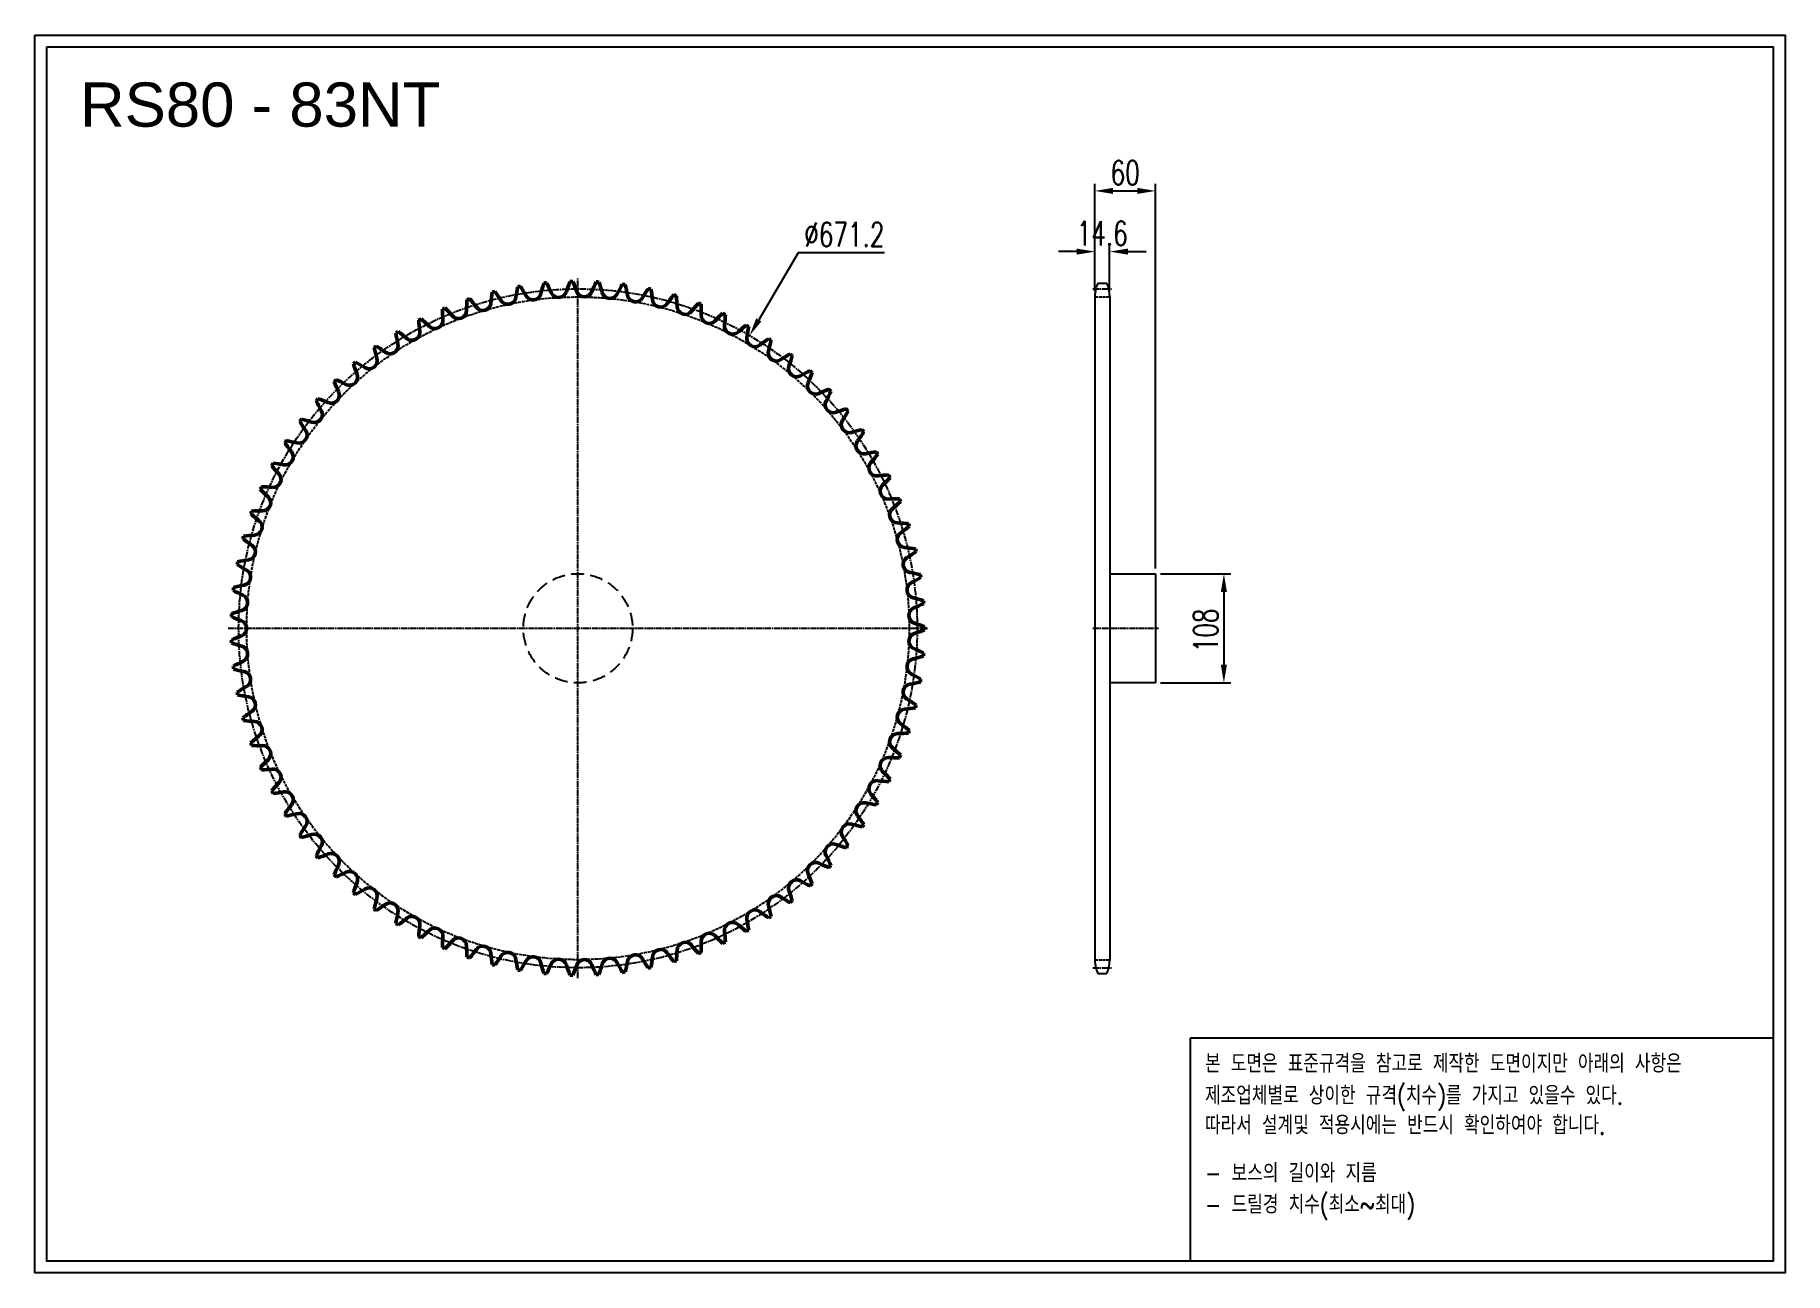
# Model space of a CAD drawing. Header units: millimetres. Extents: x -62107 to -60375, y 24798 to 26022.
import ezdxf

# ---------------------------------------------------------------- set-up
doc = ezdxf.new("R2010")
doc.units = ezdxf.units.MM
for name, pattern in [('AM_ISO02W050', [7.5, 6, -1.5]), ('AM_ISO02W050x2', [3.75, 3, -0.75]), ('AM_ISO08W050', [18, 12, -1.5, 3, -1.5]), ('AM_ISO08W050x2', [9, 6, -0.75, 1.5, -0.75]), ('HIDDEN', [9.525, 6.35, -3.175])]:
    doc.linetypes.add(name, pattern=pattern)
for name, color, linetype, lineweight in [('AM_0N', 7, 'Continuous', 50), ('AM_3N', 6, 'AM_ISO02W050', 25), ('AM_7', 4, 'AM_ISO08W050', 25), ('AM_7N', 4, 'AM_ISO08W050', 25)]:
    doc.layers.add(name, color=color, linetype=linetype, lineweight=lineweight)
doc.layers.add('HL', color=2, linetype='HIDDEN')
doc.layers.add('S-DIM', color=7, linetype='Continuous')
doc.styles.add('HAN', font='ROMANS.shx', dxfattribs={"width": 0.7, "bigfont": 'whgtxt.shx'})
doc.styles.add('HSG', font='SIMPLEX.shx', dxfattribs={"width": 0.7, "bigfont": 'HSG.shx'})
doc.styles.get("Standard").update_dxf_attribs({"font": 'arial.ttf'})
doc.dimstyles.new('APP36', dxfattribs={"dimscale": 10, "dimtxt": 2.4, "dimasz": 1.8, "dimexe": 0.7, "dimexo": 0.5, "dimgap": 0.6, "dimtad": 1, "dimtoh": 1, "dimdec": 1, "dimrnd": 0.01, "dimzin": 9, "dimdsep": 46, "dimtxsty": 'HSG', "dimcen": 0, "dimclrd": 1, "dimclre": 1, "dimclrt": 256, "dimazin": 2, "dimtp": 1, "dimtm": 1, "dimtfac": 0.5, "dimtdec": 1, "dimtofl": 0, "dimtmove": 0, "dimatfit": 3, "dimfxl": 0, "dimtvp": 1, "dimtolj": 2, "dimlwd": -1, "dimlwe": -1, "dimarcsym": 0})

# ---------------------------------------------------------------- blocks, each defined once
blk = doc.blocks.new('*D1')
at = {"layer": 'Defpoints', "color": 0, "transparency": 16777216}
for p in [(-60998.1, 25489.4), (-60998.1, 25381.4), (-60930.5, 25381.4)]:
    blk.add_point(p, dxfattribs=at)
at = {"layer": 'S-DIM', "color": 1, "transparency": 16777216}
for p, q in [((-60993.1, 25489.4), (-60923.5, 25489.4)), ((-60930.5, 25471.4), (-60930.5, 25399.4)), ((-60993.1, 25381.4), (-60923.5, 25381.4))]:
    blk.add_line(p, q, dxfattribs=at)
for points in [[(-60933.5, 25471.4), (-60927.5, 25471.4), (-60930.5, 25489.4)], [(-60933.5, 25399.4), (-60927.5, 25399.4), (-60930.5, 25381.4)]]:
    blk.add_solid(points, dxfattribs=at)
at = {"layer": 'S-DIM', "transparency": 16777216, "insert": (-60948.5, 25433.4), "char_height": 24, "attachment_point": 5, "rotation": 90, "style": 'HSG'}
blk.add_mtext('\\A2;108', dxfattribs=at)
blk = doc.blocks.new('*D2')
at = {"layer": 'Defpoints', "color": 0, "transparency": 16777216}
for p in [(-61043.5, 25807.9), (-61058.1, 25763.9), (-61043.5, 25763.9)]:
    blk.add_point(p, dxfattribs=at)
at = {"layer": 'S-DIM', "color": 1, "transparency": 16777216}
for p, q in [((-61058.1, 25768.9), (-61058.1, 25814.9)), ((-61043.5, 25768.9), (-61043.5, 25814.9)), ((-61076.1, 25807.9), (-61094.1, 25807.9)), ((-61025.5, 25807.9), (-61007.5, 25807.9))]:
    blk.add_line(p, q, dxfattribs=at)
for points in [[(-61076.1, 25810.9), (-61076.1, 25804.9), (-61058.1, 25807.9)], [(-61025.5, 25810.9), (-61025.5, 25804.9), (-61043.5, 25807.9)]]:
    blk.add_solid(points, dxfattribs=at)
at = {"layer": 'S-DIM', "transparency": 16777216, "insert": (-61050.8, 25825.9), "char_height": 24, "attachment_point": 5, "style": 'HSG'}
blk.add_mtext('\\A2;14.6', dxfattribs=at)
blk = doc.blocks.new('*D3')
at = {"layer": 'Defpoints', "color": 0, "transparency": 16777216}
for p in [(-60998.1, 25867.9), (-61058.1, 25763.9), (-60998.1, 25489.4)]:
    blk.add_point(p, dxfattribs=at)
at = {"layer": 'S-DIM', "color": 1, "transparency": 16777216}
for p, q in [((-61058.1, 25768.9), (-61058.1, 25874.9)), ((-61040.1, 25867.9), (-61016.1, 25867.9)), ((-60998.1, 25494.4), (-60998.1, 25874.9))]:
    blk.add_line(p, q, dxfattribs=at)
for points in [[(-61040.1, 25870.9), (-61040.1, 25864.9), (-61058.1, 25867.9)], [(-61016.1, 25870.9), (-61016.1, 25864.9), (-60998.1, 25867.9)]]:
    blk.add_solid(points, dxfattribs=at)
at = {"layer": 'S-DIM', "transparency": 16777216, "insert": (-61028.1, 25885.9), "char_height": 24, "attachment_point": 5, "style": 'HSG'}
blk.add_mtext('\\A2;60', dxfattribs=at)
blk = doc.blocks.new('*D4')
at = {"layer": 'Defpoints', "color": 0, "transparency": 16777216}
for p in [(-61399.7, 25724.9), (-61739.4, 25146)]:
    blk.add_point(p, dxfattribs=at)
at = {"layer": 'S-DIM', "color": 1, "transparency": 16777216}
for p, q in [((-61351.6, 25806.8), (-61390.6, 25740.4)), ((-61266.4, 25806.8), (-61351.6, 25806.8))]:
    blk.add_line(p, q, dxfattribs=at)
blk.add_solid([(-61393.2, 25741.9), (-61388, 25738.9), (-61399.7, 25724.9)], dxfattribs=at)
at = {"layer": 'S-DIM', "transparency": 16777216, "insert": (-61306, 25824.8), "char_height": 24, "attachment_point": 5, "style": 'HSG'}
blk.add_mtext('\\A2;∅671.2', dxfattribs=at)
blk = doc.blocks.new('notice1')
at = {"color": 4}
blk.add_lwpolyline([(-22142.12, 1735.9), (-22053.8, 1735.9), (-22053.8, 1702.07), (-22142.12, 1702.07)], close=True, dxfattribs=at)
at = {"color": 4, "style": 'HAN', "width": 0.8}
for s, p in [('본 도면은 표준규격을 참고로 제작한 도면이지만 아래의 사항은', (-22139.9, 1730.62)), ('제조업체별로 상이한 규격(치수)를 가지고 있을수 있다.', (-22139.9, 1725.78)), ('따라서 설계및 적용시에는 반드시 확인하여야 합니다.', (-22139.9, 1721.28)), ('- 보스의 길이와 지름', (-22139.9, 1714.03)), ('- 드릴경 치수(최소~최대)', (-22139.9, 1709.27))]:
    blk.add_text(s, height=2.7949, dxfattribs=at).set_placement(p)

msp = doc.modelspace()

# ---------------------------------------------------------------- linework, layer by layer
for p, q in [((-61058.07, 25763.94), (-61058.07, 25106.9)), ((-61055.27, 25776.64), (-61046.27, 25776.64)), ((-61043.47, 25763.94), (-61043.47, 25106.9)), ((-61043.47, 25489.42), (-60998.07, 25489.42)), ((-60998.07, 25489.42), (-60998.07, 25381.42)), ((-60998.07, 25381.42), (-61043.47, 25381.42)), ((-61055.27, 25094.2), (-61046.27, 25094.2))]:
    msp.add_line(p, q)
for points in [[(-62106.62, 26022.06), (-60375.42, 26022.06), (-60375.42, 24797.98), (-62106.62, 24797.98)], [(-62094.96, 26010.4), (-60387.08, 26010.4), (-60387.08, 24809.64), (-62094.96, 24809.64)]]:
    msp.add_lwpolyline(points, close=True)
for centre, start, end in [((-61027.87, 25763.94), 155.13196, 180), ((-61073.67, 25763.94), 0, 24.86804), ((-61027.87, 25106.9), 180, 204.86804), ((-61073.67, 25106.9), 335.13196, 0)]:
    msp.add_arc(centre, 30.2, start, end)
at = {"layer": 'AM_0N'}
for centre, radius, start, end in [((-61426.27, 25720.05), 161.98, 158.91451, 162.71084), ((-61569.54, 25435.42), 342.99, 90.8547, 91.31397), ((-61723.47, 25714.42), 161.98, 19.45783, 23.25417), ((-61405.16, 25708.4), 161.98, 154.57716, 158.37349), ((-61569.54, 25435.42), 342.99, 86.51735, 86.97662), ((-61701.93, 25725.26), 161.98, 15.12048, 18.91682), ((-61517.67, 25749.82), 161.98, 176.26391, 180.06024), ((-61569.54, 25435.42), 342.99, 108.2041, 108.66337), ((-61799.67, 25655.83), 161.98, 36.80723, 40.60356), ((-61494.04, 25745), 161.98, 171.92656, 175.72289), ((-61569.54, 25435.42), 342.99, 103.86675, 104.32602), ((-61782.34, 25672.6), 161.98, 32.46988, 36.26621), ((-61638.92, 25763.86), 8.02, 212.46988, 351.38554), ((-61470.84, 25738.4), 161.98, 167.58921, 171.38554), ((-61569.54, 25435.42), 342.99, 99.5294, 99.98867), ((-61763.79, 25688.01), 161.98, 28.13253, 31.92886), ((-61613.88, 25768.17), 8.02, 208.13253, 347.04819), ((-61448.21, 25730.07), 161.98, 163.25186, 167.04819), ((-61569.54, 25435.42), 342.99, 95.19205, 95.65132), ((-61744.13, 25701.98), 161.98, 23.79518, 27.59152), ((-61588.59, 25770.57), 8.02, 203.79518, 342.71084), ((-61563.19, 25771.05), 8.02, 199.45783, 338.37349), ((-61537.82, 25769.61), 8.02, 195.12048, 334.03614), ((-61384.98, 25695.18), 161.98, 150.23981, 154.03614), ((-61569.54, 25435.42), 342.99, 82.18, 82.63927), ((-61679.63, 25734.45), 161.98, 10.78313, 14.57947), ((-61512.64, 25766.25), 8.02, 190.78313, 329.6988), ((-61365.87, 25680.48), 161.98, 145.90246, 149.6988), ((-61569.54, 25435.42), 342.99, 77.84265, 78.30192), ((-61656.7, 25741.92), 161.98, 6.44578, 10.24212), ((-61347.92, 25664.38), 161.98, 141.56511, 145.36145), ((-61569.54, 25435.42), 342.99, 73.5053, 73.96457), ((-61633.27, 25747.63), 161.98, 2.10843, 5.90477), ((-61569.54, 25435.42), 342.99, 112.54145, 113.00072), ((-61541.59, 25752.84), 161.98, 180.60126, 184.39759), ((-61815.68, 25637.79), 161.98, 41.14458, 44.94091), ((-61687.66, 25749.64), 8.02, 221.14458, 0.06024), ((-61663.56, 25757.67), 8.02, 216.80723, 355.72289), ((-61487.78, 25761), 8.02, 186.44578, 325.36145), ((-61463.39, 25753.89), 8.02, 182.10843, 321.0241), ((-61331.24, 25646.96), 161.98, 137.22776, 141.0241), ((-61569.54, 25435.42), 342.99, 69.16796, 69.62723), ((-61439.61, 25744.95), 8.02, 177.77108, 316.68675), ((-61609.48, 25751.56), 161.98, 357.77108, 1.56742), ((-61315.92, 25628.33), 161.98, 132.89041, 136.68675), ((-61569.54, 25435.42), 342.99, 64.83061, 65.28988), ((-61585.45, 25753.67), 161.98, 353.43373, 357.23007), ((-61569.54, 25435.42), 342.99, 121.21615, 121.67542), ((-61589.79, 25753.43), 161.98, 189.27595, 193.07229), ((-61843.39, 25598.35), 161.98, 49.81928, 53.61561), ((-61733.7, 25728.23), 8.02, 229.81928, 8.73494), ((-61569.54, 25435.42), 342.99, 116.8788, 117.33807), ((-61565.68, 25754.05), 161.98, 184.93861, 188.73494), ((-61830.28, 25618.6), 161.98, 45.48193, 49.27826), ((-61711.09, 25739.81), 8.02, 225.48193, 4.39759), ((-61416.57, 25734.23), 8.02, 173.43373, 312.3494), ((-61302.06, 25608.6), 161.98, 128.55306, 132.3494), ((-61569.54, 25435.42), 342.99, 60.49326, 60.95253), ((-61561.34, 25753.96), 161.98, 349.09639, 352.89272), ((-61569.54, 25435.42), 342.99, 125.5535, 126.01277), ((-61613.78, 25750.98), 161.98, 193.6133, 197.40964), ((-61854.92, 25577.17), 161.98, 54.15663, 57.95296), ((-61755.38, 25714.98), 8.02, 234.15663, 13.07229), ((-61394.41, 25721.81), 8.02, 169.09639, 308.01205), ((-61289.73, 25587.87), 161.98, 124.21571, 128.01205), ((-61373.26, 25707.74), 8.02, 164.75904, 303.6747), ((-61537.27, 25752.43), 161.98, 344.75904, 348.55537), ((-61569.54, 25435.42), 342.99, 56.15591, 56.61518), ((-61569.54, 25435.42), 342.99, 129.89085, 130.35012), ((-61637.52, 25746.73), 161.98, 197.95065, 201.74699), ((-61864.83, 25555.19), 161.98, 58.49398, 62.29031), ((-61775.99, 25700.12), 8.02, 238.49398, 17.40964), ((-61279, 25566.27), 161.98, 119.87836, 123.6747), ((-61353.22, 25692.12), 8.02, 160.42169, 299.33735), ((-61513.39, 25749.08), 161.98, 340.42169, 344.21802), ((-61569.54, 25435.42), 342.99, 51.81856, 52.27783), ((-61569.54, 25435.42), 342.99, 134.2282, 134.68747), ((-61660.87, 25740.7), 161.98, 202.288, 206.08434), ((-61873.04, 25532.51), 161.98, 62.83133, 66.62766), ((-61795.42, 25683.75), 8.02, 242.83133, 21.74699), ((-61269.93, 25543.93), 161.98, 115.54101, 119.33735), ((-61334.43, 25675.02), 8.02, 156.08434, 295), ((-61489.83, 25743.94), 161.98, 336.08434, 339.88067), ((-61569.54, 25435.42), 342.99, 47.48121, 47.94048), ((-61569.54, 25435.42), 342.99, 138.56555, 139.02482), ((-61683.7, 25732.92), 161.98, 206.62535, 210.42169), ((-61879.51, 25509.28), 161.98, 67.16867, 70.96501), ((-61813.55, 25665.96), 8.02, 247.16867, 26.08434), ((-61262.58, 25520.96), 161.98, 111.20367, 115), ((-61316.98, 25656.56), 8.02, 151.74699, 290.66265), ((-61466.72, 25737.03), 161.98, 331.74699, 335.54332), ((-61569.54, 25435.42), 342.99, 43.14386, 43.60313), ((-61569.54, 25435.42), 342.99, 142.9029, 143.36217), ((-61705.87, 25723.43), 161.98, 210.9627, 214.75904), ((-61884.21, 25485.62), 161.98, 71.50602, 75.30236), ((-61830.29, 25646.84), 8.02, 251.50602, 30.42169), ((-61257, 25497.5), 161.98, 106.86632, 110.66265), ((-61300.98, 25636.82), 8.02, 147.40964, 286.3253), ((-61444.21, 25728.39), 161.98, 327.40964, 331.20597), ((-61569.54, 25435.42), 342.99, 38.80651, 39.26578), ((-61845.53, 25626.52), 8.02, 255.84337, 34.75904), ((-61253.2, 25473.68), 161.98, 102.52897, 106.3253), ((-61422.41, 25718.07), 161.98, 323.07229, 326.86862), ((-61569.54, 25435.42), 342.99, 34.46916, 34.92843), ((-61859.19, 25605.1), 8.02, 260.18072, 39.09639), ((-61569.54, 25435.42), 342.99, 147.24024, 147.69951), ((-61727.26, 25712.3), 161.98, 215.30005, 219.09639), ((-61887.11, 25461.68), 161.98, 75.84337, 79.63971), ((-61286.52, 25615.93), 8.02, 143.07229, 281.98795), ((-61251.21, 25449.65), 161.98, 98.19162, 101.98795), ((-61401.46, 25706.13), 161.98, 318.73494, 322.53127), ((-61569.54, 25435.42), 342.99, 30.13181, 30.59108), ((-61569.54, 25435.42), 342.99, 151.57759, 152.03686), ((-61747.75, 25699.58), 161.98, 219.6374, 223.43373), ((-61871.19, 25582.7), 8.02, 264.51807, 43.43373), ((-61888.18, 25437.59), 161.98, 80.18072, 83.97706), ((-61273.68, 25594.01), 8.02, 138.73494, 277.6506), ((-61251.04, 25425.53), 161.98, 93.85427, 97.6506), ((-61569.54, 25435.42), 342.99, 25.79446, 26.25373), ((-61569.54, 25435.42), 342.99, 155.91494, 156.37421), ((-61767.22, 25685.34), 161.98, 223.97475, 227.77108), ((-61887.43, 25413.49), 161.98, 84.51807, 88.31441), ((-61262.53, 25571.18), 8.02, 134.39759, 273.31325), ((-61381.46, 25692.64), 161.98, 314.39759, 318.19392), ((-61881.47, 25559.47), 8.02, 268.85542, 47.77108), ((-61252.7, 25401.47), 161.98, 89.51692, 93.31325), ((-61253.14, 25547.58), 8.02, 130.06024, 268.9759), ((-61362.55, 25677.68), 161.98, 310.06024, 313.85658), ((-61569.54, 25435.42), 342.99, 21.45711, 21.91638), ((-61569.54, 25435.42), 342.99, 160.25229, 160.71156), ((-61785.55, 25669.68), 161.98, 228.3121, 232.10843), ((-61884.87, 25389.51), 161.98, 88.85542, 92.65176), ((-61889.96, 25535.52), 8.02, 273.19277, 52.10843), ((-61256.18, 25377.61), 161.98, 85.17957, 88.9759), ((-61344.82, 25661.34), 161.98, 305.72289, 309.51923), ((-61569.54, 25435.42), 342.99, 17.11976, 17.57903), ((-61569.54, 25435.42), 342.99, 164.58964, 165.04891), ((-61802.65, 25652.67), 161.98, 232.64945, 236.44578), ((-61880.49, 25365.79), 161.98, 93.19277, 96.98911), ((-61245.56, 25523.32), 8.02, 125.72289, 264.63855), ((-61569.54, 25435.42), 342.99, 168.92699, 169.38626), ((-61874.33, 25342.47), 161.98, 97.53012, 101.32645), ((-61896.61, 25511), 8.02, 277.53012, 56.44578), ((-61239.84, 25498.57), 8.02, 121.38554, 260.3012), ((-61261.45, 25354.07), 161.98, 80.84222, 84.63855), ((-61328.38, 25643.69), 161.98, 301.38554, 305.18188), ((-61569.54, 25435.42), 342.99, 12.78241, 13.24168), ((-61818.41, 25634.42), 161.98, 236.9868, 240.78313), ((-61901.39, 25486.05), 8.02, 281.86747, 60.78313), ((-61268.48, 25331.01), 161.98, 76.50487, 80.3012), ((-61313.32, 25624.86), 161.98, 297.04819, 300.84453), ((-61569.54, 25435.42), 342.99, 8.44506, 8.90433), ((-61569.54, 25435.42), 342.99, 173.26434, 173.72361), ((-61832.75, 25615.03), 161.98, 241.32415, 245.12048), ((-61866.43, 25319.69), 161.98, 101.86747, 105.6638), ((-61904.27, 25460.81), 8.02, 286.20482, 65.12048), ((-61236.01, 25473.46), 8.02, 117.04819, 255.96386), ((-61569.54, 25435.42), 342.99, 177.60169, 178.06096), ((-61856.83, 25297.57), 161.98, 106.20482, 110.00115), ((-61234.09, 25448.12), 8.02, 112.71084, 251.62651), ((-61277.24, 25308.54), 161.98, 72.16752, 75.96386), ((-61299.72, 25604.94), 161.98, 292.71084, 296.50718), ((-61569.54, 25435.42), 342.99, 4.10771, 4.56698), ((-61845.58, 25594.61), 161.98, 245.6615, 249.45783), ((-61905.23, 25435.42), 8.02, 290.54217, 69.45783), ((-61287.67, 25286.79), 161.98, 67.83017, 71.62651), ((-61287.67, 25584.05), 161.98, 288.37349, 292.16983), ((-61569.54, 25435.42), 342.99, 359.77036, 0.22964), ((-61845.58, 25276.23), 161.98, 110.54217, 114.3385), ((-61569.54, 25435.42), 342.99, 181.93904, 182.39831), ((-61856.83, 25573.27), 161.98, 249.99885, 253.79518), ((-61904.27, 25410.03), 8.02, 294.87952, 73.79518), ((-61234.09, 25422.72), 8.02, 108.37349, 247.28916), ((-61299.72, 25265.9), 161.98, 63.49282, 67.28916), ((-61832.75, 25255.81), 161.98, 114.87952, 118.67585), ((-61569.54, 25435.42), 342.99, 186.27639, 186.73566), ((-61236.01, 25397.38), 8.02, 104.03614, 242.95181), ((-61277.24, 25562.3), 161.98, 284.03614, 287.83248), ((-61569.54, 25435.42), 342.99, 355.43302, 355.89229), ((-61866.43, 25551.15), 161.98, 254.3362, 258.13253), ((-61901.39, 25384.79), 8.02, 299.21687, 78.13253), ((-61239.84, 25372.27), 8.02, 99.6988, 238.61446), ((-61268.48, 25539.83), 161.98, 279.6988, 283.49513), ((-61313.32, 25245.98), 161.98, 59.15547, 62.95181), ((-61569.54, 25435.42), 342.99, 351.09567, 351.55494), ((-61818.41, 25236.42), 161.98, 119.21687, 123.0132), ((-61569.54, 25435.42), 342.99, 190.61374, 191.07301), ((-61874.33, 25528.37), 161.98, 258.67355, 262.46988), ((-61896.61, 25359.84), 8.02, 303.55422, 82.46988), ((-61328.38, 25227.15), 161.98, 54.81812, 58.61446), ((-61802.65, 25218.17), 161.98, 123.55422, 127.35055), ((-61569.54, 25435.42), 342.99, 194.95109, 195.41036), ((-61245.56, 25347.51), 8.02, 95.36145, 234.27711), ((-61261.45, 25516.77), 161.98, 275.36145, 279.15778), ((-61569.54, 25435.42), 342.99, 346.75832, 347.21759), ((-61880.49, 25505.05), 161.98, 263.01089, 266.80723), ((-61785.55, 25201.16), 161.98, 127.89157, 131.6879), ((-61889.96, 25335.32), 8.02, 307.89157, 86.80723), ((-61253.14, 25323.26), 8.02, 91.0241, 229.93976), ((-61256.18, 25493.23), 161.98, 271.0241, 274.82043), ((-61344.82, 25209.5), 161.98, 50.48077, 54.27711), ((-61569.54, 25435.42), 342.99, 342.42097, 342.88024), ((-61569.54, 25435.42), 342.99, 199.28844, 199.74771), ((-61884.87, 25481.33), 161.98, 267.34824, 271.14458), ((-61881.47, 25311.37), 8.02, 312.22892, 91.14458), ((-61362.55, 25193.16), 161.98, 46.14342, 49.93976), ((-61767.22, 25185.5), 161.98, 132.22892, 136.02525), ((-61569.54, 25435.42), 342.99, 203.62579, 204.08506), ((-61887.43, 25457.35), 161.98, 271.68559, 275.48193), ((-61871.19, 25288.14), 8.02, 316.56627, 95.48193), ((-61262.53, 25299.66), 8.02, 86.68675, 225.60241), ((-61381.46, 25178.19), 161.98, 41.80608, 45.60241), ((-61252.7, 25469.37), 161.98, 266.68675, 270.48308), ((-61569.54, 25435.42), 342.99, 338.08362, 338.54289), ((-61747.75, 25171.26), 161.98, 136.56627, 140.3626), ((-61273.68, 25276.83), 8.02, 82.3494, 221.26506), ((-61251.04, 25445.31), 161.98, 262.3494, 266.14573), ((-61569.54, 25435.42), 342.99, 333.74627, 334.20554), ((-61569.54, 25435.42), 342.99, 207.96314, 208.42241), ((-61888.18, 25433.25), 161.98, 276.02294, 279.81928), ((-61859.19, 25265.74), 8.02, 320.90361, 99.81928), ((-61727.26, 25158.54), 161.98, 140.90361, 144.69995), ((-61286.52, 25254.9), 8.02, 78.01205, 216.92771), ((-61251.21, 25421.19), 161.98, 258.01205, 261.80838), ((-61401.46, 25164.71), 161.98, 37.46873, 41.26506), ((-61569.54, 25435.42), 342.99, 329.40892, 329.86819), ((-61569.54, 25435.42), 342.99, 212.30049, 212.75976), ((-61887.11, 25409.16), 161.98, 280.36029, 284.15663), ((-61845.53, 25244.32), 8.02, 325.24096, 104.15663), ((-61300.98, 25234.02), 8.02, 73.6747, 212.59036), ((-61253.2, 25397.16), 161.98, 253.6747, 257.47103), ((-61422.41, 25152.77), 161.98, 33.13138, 36.92771), ((-61569.54, 25435.42), 342.99, 325.07157, 325.53084), ((-61705.87, 25147.41), 161.98, 145.24096, 149.0373), ((-61569.54, 25435.42), 342.99, 216.63783, 217.0971), ((-61884.21, 25385.21), 161.98, 284.69764, 288.49398), ((-61830.29, 25224), 8.02, 329.57831, 108.49398), ((-61444.21, 25142.45), 161.98, 28.79403, 32.59036), ((-61683.7, 25137.92), 161.98, 149.57831, 153.37465), ((-61569.54, 25435.42), 342.99, 220.97518, 221.43445), ((-61879.51, 25361.56), 161.98, 289.03499, 292.83133), ((-61813.55, 25204.88), 8.02, 333.91566, 112.83133), ((-61316.98, 25214.28), 8.02, 69.33735, 208.25301), ((-61466.72, 25133.81), 161.98, 24.45668, 28.25301), ((-61257, 25373.34), 161.98, 249.33735, 253.13368), ((-61569.54, 25435.42), 342.99, 320.73422, 321.19349), ((-61660.87, 25130.14), 161.98, 153.91566, 157.712), ((-61569.54, 25435.42), 342.99, 225.31253, 225.7718), ((-61873.04, 25338.33), 161.98, 293.37234, 297.16867), ((-61795.42, 25187.09), 8.02, 338.25301, 117.16867), ((-61334.43, 25195.82), 8.02, 65, 203.91566), ((-61489.83, 25126.9), 161.98, 20.11933, 23.91566), ((-61262.58, 25349.88), 161.98, 245, 248.79633), ((-61569.54, 25435.42), 342.99, 316.39687, 316.85614), ((-61637.52, 25124.11), 161.98, 158.25301, 162.04935), ((-61569.54, 25435.42), 342.99, 229.64988, 230.10915), ((-61864.83, 25315.65), 161.98, 297.70969, 301.50602), ((-61775.99, 25170.72), 8.02, 342.59036, 121.50602), ((-61353.22, 25178.72), 8.02, 60.66265, 199.57831), ((-61513.39, 25121.76), 161.98, 15.78198, 19.57831), ((-61269.93, 25326.91), 161.98, 240.66265, 244.45899), ((-61569.54, 25435.42), 342.99, 312.05952, 312.51879), ((-61613.78, 25119.86), 161.98, 162.59036, 166.3867), ((-61569.54, 25435.42), 342.99, 233.98723, 234.4465), ((-61854.92, 25293.67), 161.98, 302.04704, 305.84337), ((-61755.38, 25155.86), 8.02, 346.92771, 125.84337), ((-61394.41, 25149.03), 8.02, 51.98795, 190.90361), ((-61289.73, 25282.97), 161.98, 231.98795, 235.78429), ((-61373.26, 25163.1), 8.02, 56.3253, 195.24096), ((-61537.27, 25118.41), 161.98, 11.44463, 15.24096), ((-61279, 25304.57), 161.98, 236.3253, 240.12164), ((-61569.54, 25435.42), 342.99, 307.72217, 308.18144), ((-61589.79, 25117.41), 161.98, 166.92771, 170.72405), ((-61569.54, 25435.42), 342.99, 238.32458, 238.78385), ((-61843.39, 25272.49), 161.98, 306.38439, 310.18072), ((-61733.7, 25142.61), 8.02, 351.26506, 130.18072), ((-61565.68, 25116.79), 161.98, 171.26506, 175.06139), ((-61711.09, 25131.03), 8.02, 355.60241, 134.51807), ((-61416.57, 25136.61), 8.02, 47.6506, 186.56627), ((-61302.06, 25262.24), 161.98, 227.6506, 231.44694), ((-61561.34, 25116.88), 161.98, 7.10728, 10.90361), ((-61569.54, 25435.42), 342.99, 303.38482, 303.84409), ((-61569.54, 25435.42), 342.99, 242.66193, 243.1212), ((-61830.28, 25252.24), 161.98, 310.72174, 314.51807), ((-61541.59, 25118), 161.98, 175.60241, 179.39874), ((-61569.54, 25435.42), 342.99, 246.99928, 247.45855), ((-61815.68, 25233.05), 161.98, 315.05909, 318.85542), ((-61687.66, 25121.2), 8.02, 359.93976, 138.85542), ((-61517.67, 25121.02), 161.98, 179.93976, 183.73609), ((-61663.56, 25113.17), 8.02, 4.27711, 143.19277), ((-61463.39, 25116.95), 8.02, 38.9759, 177.89157), ((-61331.24, 25223.88), 161.98, 218.9759, 222.77224), ((-61439.61, 25125.89), 8.02, 43.31325, 182.22892), ((-61609.48, 25119.28), 161.98, 358.43258, 2.22892), ((-61315.92, 25242.51), 161.98, 223.31325, 227.10959), ((-61569.54, 25435.42), 342.99, 294.71012, 295.16939), ((-61585.45, 25117.17), 161.98, 2.76993, 6.56627), ((-61569.54, 25435.42), 342.99, 299.04747, 299.50674), ((-61569.54, 25435.42), 342.99, 251.33663, 251.7959), ((-61799.67, 25215.01), 161.98, 319.39644, 323.19277), ((-61494.04, 25125.84), 161.98, 184.27711, 188.07344), ((-61569.54, 25435.42), 342.99, 255.67398, 256.13325), ((-61782.34, 25198.24), 161.98, 323.73379, 327.53012), ((-61638.92, 25106.98), 8.02, 8.61446, 147.53012), ((-61470.84, 25132.44), 161.98, 188.61446, 192.41079), ((-61763.79, 25182.83), 161.98, 328.07114, 331.86747), ((-61613.88, 25102.67), 8.02, 12.95181, 151.86747), ((-61448.21, 25140.77), 161.98, 192.95181, 196.74814), ((-61744.13, 25168.86), 161.98, 332.40848, 336.20482), ((-61588.59, 25100.27), 8.02, 17.28916, 156.20482), ((-61426.27, 25150.79), 161.98, 197.28916, 201.08549), ((-61723.47, 25156.42), 161.98, 336.74583, 340.54217), ((-61563.19, 25099.79), 8.02, 21.62651, 160.54217), ((-61405.16, 25162.44), 161.98, 201.62651, 205.42284), ((-61701.93, 25145.57), 161.98, 341.08318, 344.87952), ((-61537.82, 25101.23), 8.02, 25.96386, 164.87952), ((-61384.98, 25175.66), 161.98, 205.96386, 209.76019), ((-61679.63, 25136.39), 161.98, 345.42053, 349.21687), ((-61512.64, 25104.59), 8.02, 30.3012, 169.21687), ((-61365.87, 25190.36), 161.98, 210.3012, 214.09754), ((-61656.7, 25128.92), 161.98, 349.75788, 353.55422), ((-61487.78, 25109.84), 8.02, 34.63855, 173.55422), ((-61347.92, 25206.46), 161.98, 214.63855, 218.43489), ((-61569.54, 25435.42), 342.99, 286.03543, 286.4947), ((-61633.27, 25123.21), 161.98, 354.09523, 357.89157), ((-61569.54, 25435.42), 342.99, 290.37277, 290.83204), ((-61569.54, 25435.42), 342.99, 260.01133, 260.4706), ((-61569.54, 25435.42), 342.99, 264.34868, 264.80795), ((-61569.54, 25435.42), 342.99, 268.68603, 269.1453), ((-61569.54, 25435.42), 342.99, 273.02338, 273.48265), ((-61569.54, 25435.42), 342.99, 277.36073, 277.82), ((-61569.54, 25435.42), 342.99, 281.69808, 282.15735)]:
    msp.add_arc(centre, radius, start, end, dxfattribs=at)
at = {"layer": 'AM_3N', "linetype": 'AM_ISO02W050x2'}
for p, q in [((-61058.07, 25763.09), (-61043.47, 25763.09)), ((-61058.07, 25107.75), (-61043.47, 25107.75))]:
    msp.add_line(p, q, dxfattribs=at)
msp.add_circle((-61569.54, 25435.42), 327.67, dxfattribs=at)
at = {"layer": 'AM_7', "linetype": 'AM_ISO08W050x2'}
for p, q in [((-61060.01, 25771.03), (-61041.53, 25771.03)), ((-61060.01, 25435.42), (-60995.26, 25435.42)), ((-61060.01, 25099.81), (-61041.53, 25099.81))]:
    msp.add_line(p, q, dxfattribs=at)
msp.add_circle((-61569.54, 25435.42), 335.61, dxfattribs=at)
at = {"layer": 'AM_7N', "linetype": 'AM_ISO08W050x2'}
for p, q in [((-61569.54, 25089.43), (-61569.54, 25781.41)), ((-61915.53, 25435.42), (-61223.55, 25435.42))]:
    msp.add_line(p, q, dxfattribs=at)
at = {"layer": 'HL', "ltscale": 2}
msp.add_circle((-61569.54, 25435.42), 54, dxfattribs=at)

# ---------------------------------------------------------------- block references
at = {"xscale": 6.527910445055999, "yscale": 6.527910445055999, "zscale": 6.527910445055999}
msp.add_blockref('notice1', (83578.13, 13698.7), dxfattribs=at)

# ---------------------------------------------------------------- texts
msp.add_text('RS80 - 83NT', height=43.7171).set_placement((-62062.04, 25931.42))

# ---------------------------------------------------------------- dimensions: what is measured, and where the dimension line sits
at = {"layer": 'S-DIM'}
dim = msp.add_linear_dim(base=(-60998.07, 25867.88), p1=(-61058.07, 25763.94), p2=(-60998.07, 25489.42), dimstyle='APP36', dxfattribs=at)
dim.commit()
dim.dimension.update_dxf_attribs({"geometry": '*D3', "text_midpoint": (-61028.07, 25885.88)})
dim = msp.add_diameter_dim_2p(p1=(-61739.39, 25145.96), p2=(-61399.69, 25724.88), dimstyle='APP36', dxfattribs=at)
dim.commit()
dim.dimension.update_dxf_attribs({"geometry": '*D4', "text_midpoint": (-61306.03, 25806.8), "dimtype": 131})
dim = msp.add_linear_dim(base=(-61043.47, 25807.88), p1=(-61058.07, 25763.94), p2=(-61043.47, 25763.94), dimstyle='APP36', dxfattribs=at)
dim.commit()
dim.dimension.update_dxf_attribs({"geometry": '*D2', "text_midpoint": (-61050.77, 25807.88), "dimtype": 128})
dim = msp.add_linear_dim(base=(-60930.48, 25381.42), p1=(-60998.07, 25489.42), p2=(-60998.07, 25381.42), angle=90, dimstyle='APP36', dxfattribs=at)
dim.commit()
dim.dimension.update_dxf_attribs({"geometry": '*D1', "text_midpoint": (-60930.48, 25433.38), "dimtype": 128})

doc.saveas('drawing.dxf')
